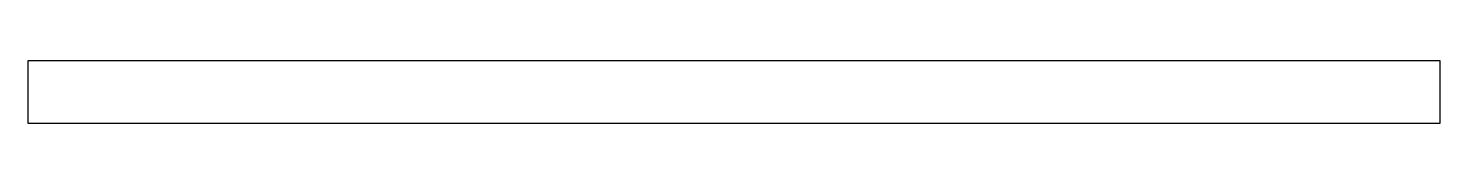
# Model space of a CAD drawing. Header units: millimetres. Extents: x 21827 to 30547, y 44244 to 44634.
import ezdxf

# ---------------------------------------------------------------- set-up
doc = ezdxf.new("R2010")
doc.units = ezdxf.units.MM
doc.header["$LTSCALE"] = 300
doc.header["$MEASUREMENT"] = 0

msp = doc.modelspace()

# ---------------------------------------------------------------- linework, layer by layer
msp.add_lwpolyline([(21826.9, 44244), (21826.9, 44634), (30546.9, 44634), (30546.9, 44244)], close=True)

doc.saveas('drawing.dxf')
